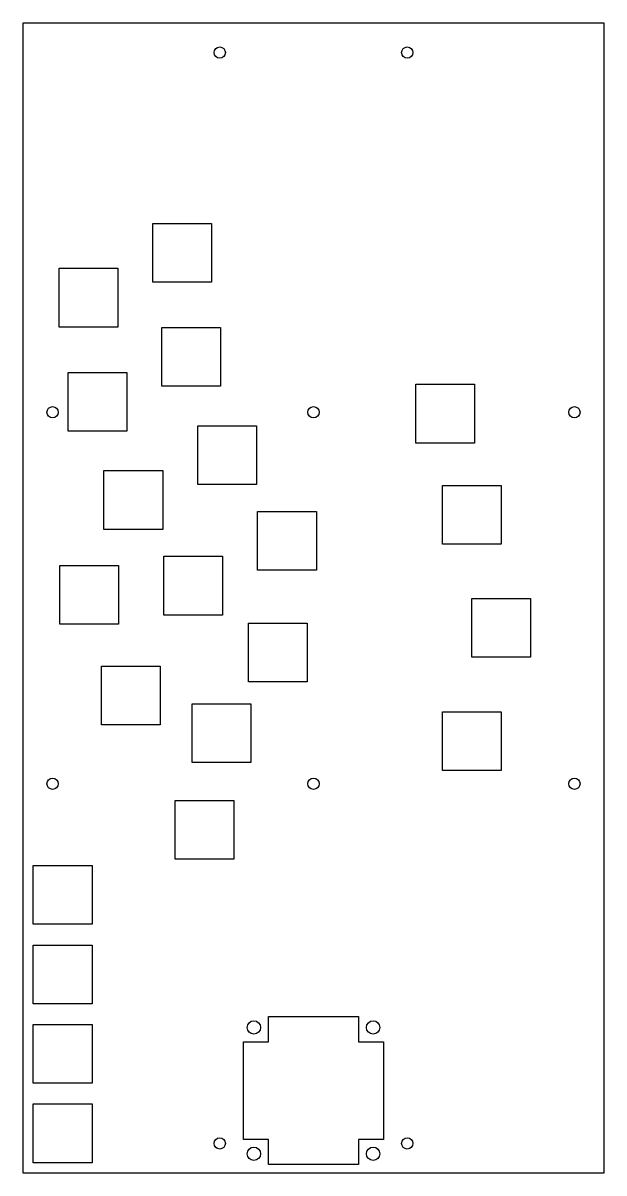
# Model space of a CAD drawing. Header units: millimetres. Extents: x -88 to 51, y -138 to 138.
import ezdxf

# ---------------------------------------------------------------- set-up
doc = ezdxf.new("R2010")
doc.units = ezdxf.units.MM

msp = doc.modelspace()

# ---------------------------------------------------------------- linework, layer by layer
for points in [[(-87.5, 137.5), (-87.5, -137.5), (51.5, -137.5), (51.5, 137.5)], [(-56.44, 89.59), (-42.39, 89.59), (-42.39, 75.54), (-56.44, 75.54)], [(-78.86, 78.84), (-64.81, 78.84), (-64.81, 64.79), (-78.86, 64.79)], [(-54.26, 64.68), (-40.21, 64.68), (-40.21, 50.63), (-54.26, 50.63)], [(-76.68, 53.94), (-62.63, 53.94), (-62.63, 39.89), (-76.68, 39.89)], [(6.48, 51.11), (20.53, 51.11), (20.53, 37.06), (6.48, 37.06)], [(-45.71, 41.19), (-31.66, 41.19), (-31.66, 27.14), (-45.71, 27.14)], [(-68.13, 30.45), (-54.08, 30.45), (-54.08, 16.4), (-68.13, 16.4)], [(12.84, 26.93), (26.89, 26.93), (26.89, 12.88), (12.84, 12.88)], [(-31.37, 20.71), (-17.32, 20.71), (-17.32, 6.66), (-31.37, 6.66)], [(-53.79, 9.97), (-39.74, 9.97), (-39.74, -4.08), (-53.79, -4.08)], [(-78.7, 7.79), (-64.65, 7.79), (-64.65, -6.26), (-78.7, -6.26)], [(19.87, -0.13), (33.92, -0.13), (33.92, -14.18), (19.87, -14.18)], [(-33.53, -6.03), (-19.48, -6.03), (-19.48, -20.08), (-33.53, -20.08)], [(-68.72, -16.28), (-54.67, -16.28), (-54.67, -30.33), (-68.72, -30.33)], [(-47.01, -25.28), (-32.96, -25.28), (-32.96, -39.33), (-47.01, -39.33)], [(12.84, -27.19), (26.89, -27.19), (26.89, -41.24), (12.84, -41.24)], [(-51.09, -48.42), (-37.04, -48.42), (-37.04, -62.47), (-51.09, -62.47)], [(-70.98, -63.98), (-70.98, -78.03), (-85.03, -78.03), (-85.03, -63.98)], [(-70.98, -82.98), (-70.98, -97.03), (-85.03, -97.03), (-85.03, -82.98)], [(-34.75, -106.1), (-28.75, -106.1), (-28.75, -100.1), (-7.25, -100.1), (-7.25, -106.1), (-1.25, -106.1), (-1.25, -129.5), (-7.25, -129.5), (-7.25, -135.5), (-28.75, -135.5), (-28.75, -129.5), (-34.75, -129.5)], [(-70.98, -101.98), (-70.98, -116.03), (-85.03, -116.03), (-85.03, -101.98)], [(-85.03, -135.03), (-85.03, -120.98), (-70.98, -120.98), (-70.98, -135.03)]]:
    msp.add_lwpolyline(points, close=True)
for centre, radius in [((-40.43, 130.43), 1.35), ((4.43, 130.43), 1.35), ((-80.43, 44.43), 1.35), ((-18, 44.43), 1.35), ((44.43, 44.43), 1.35), ((-80.43, -44.43), 1.35), ((-18, -44.43), 1.35), ((44.43, -44.43), 1.35), ((-32.25, -102.7), 1.6), ((-3.75, -102.7), 1.6), ((-40.43, -130.43), 1.35), ((4.43, -130.43), 1.35), ((-32.25, -132.9), 1.6), ((-3.75, -132.9), 1.6)]:
    msp.add_circle(centre, radius)

doc.saveas('drawing.dxf')
